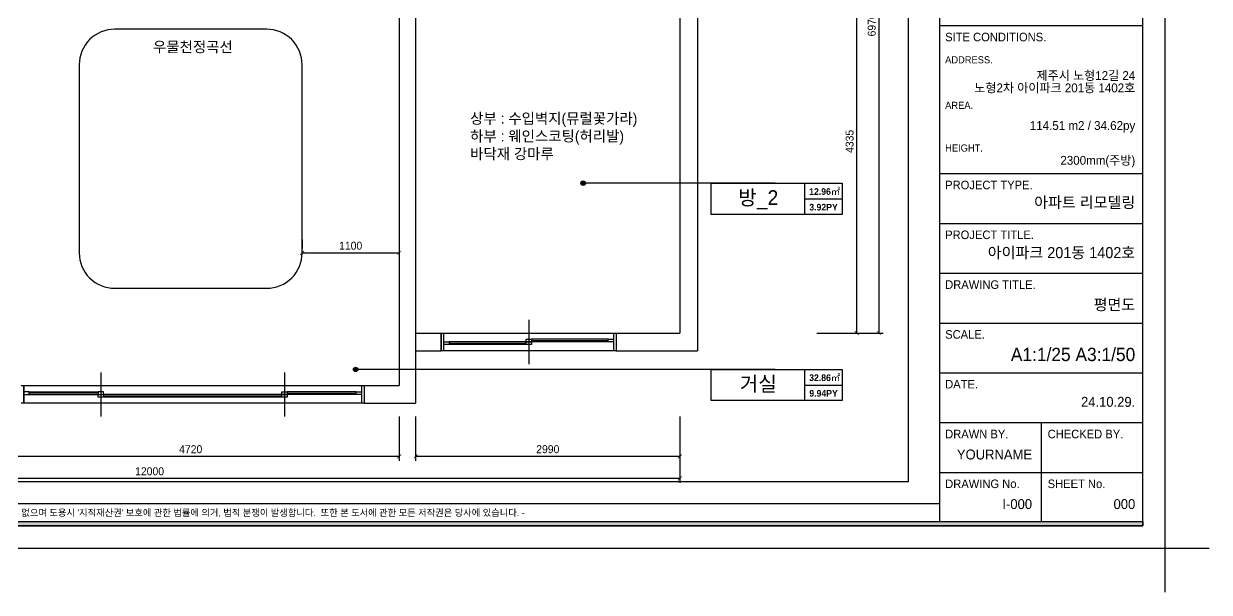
# Model space of a CAD drawing. Header units: millimetres. Extents: x 217202 to 745838, y -6815 to 171372.
# Drawn here: x 225789 to 239202, y 58422 to 64850 of the extents above; entities that cross this region are included whole.
import ezdxf
from ezdxf.enums import TextEntityAlignment as Align

# ---------------------------------------------------------------- set-up
doc = ezdxf.new("R2010")
doc.units = ezdxf.units.MM
doc.header["$PDMODE"] = 3
doc.layers.get('DEFPOINTS').update_dxf_attribs({"color": 248})
for name, color, linetype in [('0-ELC TEXT', 7, 'Continuous'), ('03-TEXT', 3, 'Continuous'), ('C-WALL1', 2, 'Continuous'), ('C-WP', 7, 'Continuous'), ('FORM(YOURNAME)-1', 1, 'Continuous'), ('FORM(YOURNAME)-11', 1, 'Continuous'), ('도면층4', 4, 'Continuous'), ('도면층5', 5, 'Continuous'), ('치수', 7, 'Continuous')]:
    doc.layers.add(name, color=color, linetype=linetype)
doc.styles.add('YOURNAME', font='HY울릉도M.TTF')
doc.styles.add('넥슨고딕', font='NEXONLv1GothicBold.ttf')
doc.styles.add('코레일둥고', font='Korail_Round_Gothic_Medium.ttf')
doc.dimstyles.new('YOURNAME-50', dxfattribs={"dimscale": 50, "dimtxt": 1.8, "dimasz": 0.9, "dimexe": 1, "dimexo": 3, "dimgap": 0.7, "dimtad": 1, "dimdec": 0, "dimzin": 0, "dimdsep": 46, "dimtxsty": 'YOURNAME', "dimblk": 'ARCHTICK', "dimcen": 0, "dimclrd": 1, "dimclre": 1, "dimclrt": 7, "dimadec": 0, "dimazin": 0, "dimtfac": 1, "dimtdec": 0, "dimtix": 1, "dimtmove": 2, "dimatfit": 3, "dimldrblk": 'ARCHTICK', "dimfxl": 1, "dimtolj": 1, "dimtzin": 0, "dimarcsym": 0})

# ---------------------------------------------------------------- blocks, each defined once
blk = doc.blocks.new('FORM-ELEVATION')
at = {"layer": 'FORM(YOURNAME)-11'}
h = blk.add_hatch(color=256, dxfattribs=at)
h.dxf.hatch_style = 1
h.paths.add_polyline_path([(-10309, 35708), (71691, 35708), (71691, 35508), (-10309, 35508)])
h.paths.add_polyline_path([(-10309, -21492), (71691, -21492), (71691, -21692), (-10309, -21692)])
at = {"layer": 'DEFPOINTS', "color": 158}
for p, q in [((62481, 35508), (62481, -21492)), ((62481, -20692), (-10309, -20692))]:
    blk.add_line(p, q, dxfattribs=at)
for points in [[(-10309, -21692), (71691, -21692), (71691, 35708), (-10309, 35708)], [(-8309, 33708), (61071, 33708), (61071, -19692), (-8309, -19692)]]:
    blk.add_lwpolyline(points, close=True, dxfattribs=at)
at = {"layer": 'DEFPOINTS', "color": 1}
blk.add_lwpolyline([(72691, -24692), (72691, -22692), (74691, -22692)], dxfattribs=at)
at = {"layer": 'FORM(YOURNAME)-11', "color": 14}
for p, q in [((62481, 937), (71691, 937)), ((62481, -5756), (71691, -5756)), ((62481, -8009), (71691, -8009)), ((62481, -10261), (71691, -10261)), ((62481, -12514), (71691, -12514)), ((62481, -14766), (71691, -14766)), ((62481, -17019), (71691, -17019)), ((67086, -17019), (67086, -21492)), ((62481, -19271), (71691, -19271))]:
    blk.add_line(p, q, dxfattribs=at)
at = {"layer": 'FORM(YOURNAME)-11', "color": 250}
blk.add_lwpolyline([(-11309, -22692), (72691, -22692), (72691, 36708), (-11309, 36708)], close=True, dxfattribs=at)
at = {"layer": 'FORM(YOURNAME)-11'}
blk.add_lwpolyline([(-10309, -21492), (71691, -21492), (71691, -21692), (-10309, -21692)], close=True, dxfattribs=at)
at = {"layer": 'FORM(YOURNAME)-11', "color": 14, "style": 'YOURNAME'}
for s, height, p in [('SITE CONDITIONS.', 386.14, (62739, 422)), ('PROJECT TYPE.', 386.14, (62739, -6271)), ('PROJECT TITLE.', 386.14, (62739, -8524)), ('DRAWING TITLE.', 386.14, (62739, -10776)), ('SCALE.', 386.1, (62739, -13029)), ('DATE.', 386.1, (62739, -15281)), ('DRAWN BY.', 386.1, (62739, -17534)), ('CHECKED BY.', 386.14, (67376, -17534)), ('DRAWING No.', 386.14, (62739, -19786)), ('SHEET No.', 386.1, (67376, -19786))]:
    blk.add_text(s, height=height, dxfattribs=at).set_placement(p, align=Align.MIDDLE_LEFT)
at = {"layer": 'FORM(YOURNAME)-11', "color": 251, "style": 'YOURNAME'}
for s, p in [('ADDRESS.', (62739, -608)), ('AREA.', (62739, -2667)), ('HEIGHT.', (62739, -4598))]:
    blk.add_text(s, height=321.8, dxfattribs=at).set_placement(p, align=Align.MIDDLE_LEFT)
at = {"layer": 'FORM(YOURNAME)-11', "color": 1, "style": 'YOURNAME'}
blk.add_text("- 본 도서는 어떠한 경우에도 무단으로 도용할 수 없으며 도용시 '지적재산권' 보호에 관한 법률에 의거, 법적 분쟁이 발생합니다.  또한 본 도서에 관한 모든 저작권은 당사에 있습니다. -", height=300, dxfattribs=at).set_placement((28146, -21092), align=Align.MIDDLE_CENTER)
at = {"layer": 'FORM(YOURNAME)-11', "color": 3, "style": 'YOURNAME'}
for tag, height, p in [('1', 450, (71041, -1219)), ('2', 450, (71041, -1863)), ('3', 450, (71041, -3150)), ('4', 450, (71041, -5081)), ('5', 515, (71041, -7398)), ('6', 515, (71041, -9650)), ('7', 515, (71041, -11903)), ('8', 515, (71041, -14155)), ('9', 515, (71041, -16408)), ('10', 515, (66791, -18596)), ('11', 515, (71041, -18660)), ('12', 515, (66791, -20848)), ('13', 515, (71041, -20848))]:
    blk.add_attdef(tag, text='', height=height, dxfattribs=at).set_placement(p, align=Align.MIDDLE_RIGHT)
blk = doc.blocks.new('_ArchTick')
at = {"color": 0, "linetype": 'ByBlock', "const_width": 0.15}
blk.add_lwpolyline([(-0.5, -0.5), (0.5, 0.5)], dxfattribs=at)
blk = doc.blocks.new('*D15')
at = {"layer": 'DEFPOINTS', "color": 0, "transparency": 16777216}
for p in [(234613, 68323), (234613, 61353), (235463, 61353)]:
    blk.add_point(p, dxfattribs=at)
at = {"layer": '치수', "color": 1, "lineweight": -2, "transparency": 16777216}
for p, q in [((234763, 68323), (235513, 68323)), ((235463, 68323), (235463, 61353)), ((234763, 61353), (235513, 61353))]:
    blk.add_line(p, q, dxfattribs=at)
at = {"layer": '치수', "color": 1, "lineweight": -2, "transparency": 16777216, "xscale": 45, "yscale": 45, "zscale": 45}
for p, rotation in [((235463, 68323), 90), ((235463, 61353), 270)]:
    blk.add_blockref('_ArchTick', p, dxfattribs=dict(at, rotation=rotation))
at = {"layer": '치수', "color": 7, "transparency": 16777216, "insert": (235383, 64838), "char_height": 90, "attachment_point": 5, "rotation": 90, "style": 'YOURNAME'}
blk.add_mtext('\\A1;6970', dxfattribs=at)
blk = doc.blocks.new('*D17')
at = {"layer": 'DEFPOINTS', "color": 0, "transparency": 16777216}
for p in [(234613, 65688), (235213, 65688), (234613, 61353)]:
    blk.add_point(p, dxfattribs=at)
at = {"layer": '치수', "color": 1, "lineweight": -2, "transparency": 16777216}
for p, q in [((234763, 65688), (235263, 65688)), ((235213, 61353), (235213, 65688)), ((234763, 61353), (235263, 61353))]:
    blk.add_line(p, q, dxfattribs=at)
at = {"layer": '치수', "color": 1, "lineweight": -2, "transparency": 16777216, "xscale": 45, "yscale": 45, "zscale": 45}
for p, rotation in [((235213, 65688), 90), ((235213, 61353), 270)]:
    blk.add_blockref('_ArchTick', p, dxfattribs=dict(at, rotation=rotation))
at = {"layer": '치수', "color": 7, "transparency": 16777216, "insert": (235133, 63520), "char_height": 90, "attachment_point": 5, "rotation": 90, "style": 'YOURNAME'}
blk.add_mtext('\\A1;4335', dxfattribs=at)
blk = doc.blocks.new('*D18')
at = {"layer": 'DEFPOINTS', "color": 0, "transparency": 16777216}
for p in [(221213, 60559), (233213, 60559), (221213, 59709)]:
    blk.add_point(p, dxfattribs=at)
at = {"layer": '치수', "color": 1, "lineweight": -2, "transparency": 16777216}
for p, q in [((221213, 60409), (221213, 59659)), ((233213, 60409), (233213, 59659)), ((233213, 59709), (221213, 59709))]:
    blk.add_line(p, q, dxfattribs=at)
at = {"layer": '치수', "color": 1, "lineweight": -2, "transparency": 16777216, "xscale": 45, "yscale": 45, "zscale": 45, "rotation": 180}
blk.add_blockref('_ArchTick', (221213, 59709), dxfattribs=at)
at = {"layer": '치수', "color": 1, "lineweight": -2, "transparency": 16777216, "xscale": 45, "yscale": 45, "zscale": 45}
blk.add_blockref('_ArchTick', (233213, 59709), dxfattribs=at)
at = {"layer": '치수', "color": 7, "transparency": 16777216, "insert": (227213, 59789), "char_height": 90, "attachment_point": 5, "style": 'YOURNAME'}
blk.add_mtext('\\A1;12000', dxfattribs=at)
blk = doc.blocks.new('*D19')
at = {"layer": 'DEFPOINTS', "color": 0, "transparency": 16777216}
for p in [(230223, 60559), (233213, 60559), (233213, 59959)]:
    blk.add_point(p, dxfattribs=at)
at = {"layer": '치수', "color": 1, "lineweight": -2, "transparency": 16777216}
for p, q in [((230223, 60409), (230223, 59909)), ((233213, 60409), (233213, 59909)), ((230223, 59959), (233213, 59959))]:
    blk.add_line(p, q, dxfattribs=at)
at = {"layer": '치수', "color": 1, "lineweight": -2, "transparency": 16777216, "xscale": 45, "yscale": 45, "zscale": 45, "rotation": 180}
blk.add_blockref('_ArchTick', (230223, 59959), dxfattribs=at)
at = {"layer": '치수', "color": 1, "lineweight": -2, "transparency": 16777216, "xscale": 45, "yscale": 45, "zscale": 45}
blk.add_blockref('_ArchTick', (233213, 59959), dxfattribs=at)
at = {"layer": '치수', "color": 7, "transparency": 16777216, "insert": (231718, 60039), "char_height": 90, "attachment_point": 5, "style": 'YOURNAME'}
blk.add_mtext('\\A1;2990', dxfattribs=at)
blk = doc.blocks.new('*D21')
at = {"layer": 'DEFPOINTS', "color": 0, "transparency": 16777216}
for p in [(225318, 60559), (230038, 60559), (230038, 59959)]:
    blk.add_point(p, dxfattribs=at)
at = {"layer": '치수', "color": 1, "lineweight": -2, "transparency": 16777216}
for p, q in [((225318, 60409), (225318, 59909)), ((230038, 60409), (230038, 59909)), ((225318, 59959), (230038, 59959))]:
    blk.add_line(p, q, dxfattribs=at)
at = {"layer": '치수', "color": 1, "lineweight": -2, "transparency": 16777216, "xscale": 45, "yscale": 45, "zscale": 45, "rotation": 180}
blk.add_blockref('_ArchTick', (225318, 59959), dxfattribs=at)
at = {"layer": '치수', "color": 1, "lineweight": -2, "transparency": 16777216, "xscale": 45, "yscale": 45, "zscale": 45}
blk.add_blockref('_ArchTick', (230038, 59959), dxfattribs=at)
at = {"layer": '치수', "color": 7, "transparency": 16777216, "insert": (227678, 60039), "char_height": 90, "attachment_point": 5, "style": 'YOURNAME'}
blk.add_mtext('\\A1;4720', dxfattribs=at)
blk = doc.blocks.new('*D27')
at = {"layer": 'DEFPOINTS', "color": 0, "transparency": 16777216}
for p in [(228938, 62259), (230038, 62259), (230038, 62259)]:
    blk.add_point(p, dxfattribs=at)
at = {"layer": '치수', "color": 1, "lineweight": -2, "transparency": 16777216}
for p, q in [((228938, 62409), (228938, 62309)), ((230038, 62409), (230038, 62309)), ((228938, 62259), (230038, 62259))]:
    blk.add_line(p, q, dxfattribs=at)
at = {"layer": '치수', "color": 1, "lineweight": -2, "transparency": 16777216, "xscale": 45, "yscale": 45, "zscale": 45, "rotation": 180}
blk.add_blockref('_ArchTick', (228938, 62259), dxfattribs=at)
at = {"layer": '치수', "color": 1, "lineweight": -2, "transparency": 16777216, "xscale": 45, "yscale": 45, "zscale": 45}
blk.add_blockref('_ArchTick', (230038, 62259), dxfattribs=at)
at = {"layer": '치수', "color": 7, "transparency": 16777216, "insert": (229488, 62340), "char_height": 90, "attachment_point": 5, "style": 'YOURNAME'}
blk.add_mtext('\\A1;1100', dxfattribs=at)

msp = doc.modelspace()

# ---------------------------------------------------------------- hatches: boundary and pattern name
at = {"layer": '0-ELC TEXT'}
h = msp.add_hatch(color=256, dxfattribs=at)
h.dxf.hatch_style = 1
edge = h.paths.add_edge_path()
edge.add_arc((232118.2, 63047.4), 25, 270, 630, ccw=False)
h = msp.add_hatch(color=256, dxfattribs=at)
h.dxf.hatch_style = 1
edge = h.paths.add_edge_path()
edge.add_arc((232118.2, 63047.4), 25, 270, 630, ccw=False)
h = msp.add_hatch(color=256, dxfattribs=at)
h.dxf.hatch_style = 1
edge = h.paths.add_edge_path()
edge.add_arc((229544.1, 60942.1), 25, 270, 630, ccw=False)
h = msp.add_hatch(color=256, dxfattribs=at)
h.dxf.hatch_style = 1
edge = h.paths.add_edge_path()
edge.add_arc((229544.1, 60942.1), 25, 270, 630, ccw=False)

# ---------------------------------------------------------------- linework, layer by layer
for p, q in [((234292.2, 63047.4), (232118.2, 63047.4)), ((234624.9, 62693.6), (234624.9, 63047.4)), ((234624.9, 62870.5), (235049.6, 62870.5)), ((234292.2, 60942.1), (229544.1, 60942.1)), ((234624.9, 60588.4), (234624.9, 60942.1)), ((234624.9, 60765.3), (235049.6, 60765.3))]:
    msp.add_line(p, q, dxfattribs=at)
for points in [[(233567.7, 63047.4), (235049.6, 63047.4), (235049.6, 62693.6), (233567.7, 62693.6)], [(233567.7, 60942.1), (235049.6, 60942.1), (235049.6, 60588.4), (233567.7, 60588.4)]]:
    msp.add_lwpolyline(points, close=True, dxfattribs=at)
for centre in [(232118.2, 63047.4), (232118.2, 63047.4), (229544.1, 60942.1), (229544.1, 60942.1)]:
    msp.add_circle(centre, 25, dxfattribs=at)
at = {"layer": 'C-WALL1'}
for p, q in [((233412.8, 68522.6), (233412.8, 61152.6)), ((230037.8, 65887.6), (230037.8, 60758.6)), ((230222.8, 65887.6), (230222.8, 60558.6)), ((233212.8, 65687.6), (233212.8, 61352.6)), ((230222.8, 61352.6), (230512.8, 61352.6)), ((230512.8, 61352.6), (230512.8, 61152.6)), ((232492.8, 61352.6), (233212.8, 61352.6)), ((232492.8, 61352.6), (232492.8, 61152.6)), ((230222.8, 61152.6), (230512.8, 61152.6)), ((232492.8, 61152.6), (233412.8, 61152.6)), ((229639.8, 60758.6), (229639.8, 60558.6)), ((229639.8, 60758.6), (230037.8, 60758.6)), ((229639.8, 60558.6), (230222.8, 60558.6))]:
    msp.add_line(p, q, dxfattribs=at)
at = {"layer": 'C-WP'}
msp.add_lwpolyline([(226817.8, 61858.6), (228537.8, 61858.6, 0.4142136), (228937.8, 62258.6), (228937.8, 64387.6, 0.4142136), (228537.8, 64787.6), (226817.8, 64787.6, 0.4142136), (226417.8, 64387.6), (226417.8, 62258.6, 0.4142136)], format="xyb", close=True, dxfattribs=at)
at = {"layer": '도면층4'}
for p, q in [((231502.8, 61502.6), (231502.8, 61002.6)), ((230512.8, 61352.6), (232492.8, 61352.6)), ((230512.8, 61152.6), (230512.8, 61352.6)), ((230542.8, 61152.6), (230542.8, 61352.6)), ((232462.8, 61352.6), (232462.8, 61152.6)), ((232492.8, 61352.6), (232492.8, 61152.6)), ((230602.8, 61237.6), (231472.8, 61237.6)), ((231532.8, 61267.6), (232402.8, 61267.6)), ((232492.8, 61152.6), (230512.8, 61152.6)), ((226659.8, 60908.6), (226659.8, 60408.6)), ((228739.8, 60908.6), (228739.8, 60408.6)), ((225759.8, 60758.6), (229639.8, 60758.6)), ((225789.8, 60558.6), (225789.8, 60758.6)), ((225789.8, 60758.6), (225789.8, 60558.6)), ((226629.8, 60673.6), (225849.8, 60673.6)), ((226689.8, 60643.6), (228709.8, 60643.6)), ((228769.8, 60673.6), (229549.8, 60673.6)), ((229609.8, 60758.6), (229609.8, 60558.6)), ((229639.8, 60758.6), (229639.8, 60558.6)), ((229639.8, 60558.6), (225759.8, 60558.6))]:
    msp.add_line(p, q, dxfattribs=at)
for points in [[(230542.8, 61222.6), (230542.8, 61252.6), (230602.8, 61252.6), (230602.8, 61222.6)], [(231472.8, 61252.6), (231472.8, 61282.6), (231532.8, 61282.6), (231532.8, 61252.6)], [(231472.8, 61222.6), (231472.8, 61252.6), (231532.8, 61252.6), (231532.8, 61222.6)], [(232402.8, 61252.6), (232402.8, 61282.6), (232462.8, 61282.6), (232462.8, 61252.6)], [(225849.8, 60658.6), (225849.8, 60688.6), (225789.8, 60688.6), (225789.8, 60658.6)], [(226689.8, 60658.6), (226689.8, 60688.6), (226629.8, 60688.6), (226629.8, 60658.6)], [(226629.8, 60628.6), (226629.8, 60658.6), (226689.8, 60658.6), (226689.8, 60628.6)], [(228709.8, 60658.6), (228709.8, 60688.6), (228769.8, 60688.6), (228769.8, 60658.6)], [(228709.8, 60628.6), (228709.8, 60658.6), (228769.8, 60658.6), (228769.8, 60628.6)], [(229549.8, 60658.6), (229549.8, 60688.6), (229609.8, 60688.6), (229609.8, 60658.6)]]:
    msp.add_lwpolyline(points, close=True, dxfattribs=at)
at = {"layer": '도면층5'}
for p, q in [((231472.8, 61252.6), (230602.8, 61252.6)), ((231472.8, 61222.6), (230602.8, 61222.6)), ((232402.8, 61282.6), (231532.8, 61282.6)), ((232402.8, 61252.6), (231532.8, 61252.6)), ((225849.8, 60688.6), (226629.8, 60688.6)), ((225849.8, 60658.6), (226629.8, 60658.6)), ((228709.8, 60658.6), (226689.8, 60658.6)), ((228709.8, 60628.6), (226689.8, 60628.6)), ((229549.8, 60688.6), (228769.8, 60688.6)), ((229549.8, 60658.6), (228769.8, 60658.6))]:
    msp.add_line(p, q, dxfattribs=at)

# ---------------------------------------------------------------- block references
at = {"layer": 'FORM(YOURNAME)-1'}
ref = msp.add_blockref('FORM-ELEVATION', (220529, 64594.8), dxfattribs=dict(at, xscale=0.2500000000000001, yscale=0.2500000000000001, zscale=0.2500000000000001))
ref.add_attrib('12', 'I-000', dxfattribs={"layer": 'FORM(YOURNAME)-11', "color": 3, "height": 112.5, "style": 'YOURNAME'}).set_placement((237196.8, 59419.2), align=Align.MIDDLE_RIGHT)
ref.add_attrib('13', '000', dxfattribs={"layer": 'FORM(YOURNAME)-11', "color": 3, "height": 112.5, "style": 'YOURNAME'}).set_placement((238364.2, 59419.2), align=Align.MIDDLE_RIGHT)
ref.add_attrib('10', 'YOURNAME', dxfattribs={"layer": 'FORM(YOURNAME)-11', "color": 3, "height": 112.5, "style": 'YOURNAME'}).set_placement((237196.8, 59979.8), align=Align.MIDDLE_RIGHT)
ref.add_attrib('9', '24.10.29.', dxfattribs={"layer": 'FORM(YOURNAME)-11', "color": 3, "height": 112.5, "style": 'YOURNAME'}).set_placement((238364.2, 60575), align=Align.MIDDLE_RIGHT)
ref.add_attrib('8', 'A1:1/25 A3:1/50', dxfattribs={"layer": 'FORM(YOURNAME)-11', "color": 3, "height": 150, "style": 'YOURNAME'}).set_placement((238364.2, 61110.8), align=Align.MIDDLE_RIGHT)
ref.add_attrib('7', '평면도', dxfattribs={"layer": 'FORM(YOURNAME)-11', "color": 3, "height": 125, "style": 'YOURNAME'}).set_placement((238364.2, 61674.6), align=Align.MIDDLE_RIGHT)
ref.add_attrib('6', '아이파크 201동 1402호', dxfattribs={"layer": 'FORM(YOURNAME)-11', "color": 3, "height": 125, "style": 'YOURNAME'}).set_placement((238364.2, 62262.5), align=Align.MIDDLE_RIGHT)
ref.add_attrib('5', '아파트 리모델링', dxfattribs={"layer": 'FORM(YOURNAME)-11', "color": 3, "height": 125, "style": 'YOURNAME'}).set_placement((238364.2, 62829.8), align=Align.MIDDLE_RIGHT)
ref.add_attrib('1', '제주시 노형12길 24', dxfattribs={"layer": 'FORM(YOURNAME)-11', "color": 3, "height": 100, "style": 'YOURNAME'}).set_placement((238364.2, 64264.4), align=Align.MIDDLE_RIGHT)
ref.add_attrib('2', '노형2차 아이파크 201동 1402호', dxfattribs={"layer": 'FORM(YOURNAME)-11', "color": 3, "height": 100, "style": 'YOURNAME'}).set_placement((238364.2, 64125), align=Align.MIDDLE_RIGHT)
ref.add_attrib('3', '114.51 m2 / 34.62py', dxfattribs={"layer": 'FORM(YOURNAME)-11', "color": 3, "height": 100, "style": 'YOURNAME'}).set_placement((238364.2, 63699.5), align=Align.MIDDLE_RIGHT)
ref.add_attrib('4', '2300mm(주방)', dxfattribs={"layer": 'FORM(YOURNAME)-11', "color": 3, "height": 100, "style": 'YOURNAME'}).set_placement((238364.2, 63305.8), align=Align.MIDDLE_RIGHT)

# ---------------------------------------------------------------- texts
at = {"layer": '0-ELC TEXT', "char_height": 120, "attachment_point": 1, "style": '코레일둥고'}
for s, insert in [('우물천정곡선', (227251, 64649)), ('상부 : 수입벽지(뮤럴꽃가라)\\P하부 : 웨인스코팅(허리발)\\P바닥재 강마루', (230839.3, 63839.8))]:
    msp.add_mtext_dynamic_manual_height_columns(s, width=2440.606, gutter_width=6677.1, heights=[0], dxfattribs=dict(at, insert=insert))
at = {"layer": '03-TEXT'}
for s, height, style, p in [('방_2', 166.67, '코레일둥고', (234099.6, 62801.1)), ('12.96㎡', 75, '넥슨고딕', (234850.6, 62915.6)), ('3.92PY', 75, '넥슨고딕', (234837.8, 62738.7)), ('32.86㎡', 75, '넥슨고딕', (234850.6, 60810.3)), ('거실', 166.67, '코레일둥고', (234099.6, 60695.8)), ('9.94PY', 75, '넥슨고딕', (234837.8, 60633.5))]:
    msp.add_text(s, height=height, dxfattribs=dict(at, style=style)).set_placement(p, align=Align.CENTER)

# ---------------------------------------------------------------- dimensions: what is measured, and where the dimension line sits
at = {"layer": '치수'}
for base, p1, p2, angle, picture, middle in [((235462.8, 61352.6), (234612.8, 68322.6), (234612.8, 61352.6), 270, '*D15', (235382.8, 64837.6)), ((235212.8, 65687.6), (234612.8, 61352.6), (234612.8, 65687.6), 270, '*D17', (235132.8, 63520.1)), ((221212.8, 59708.6), (233212.8, 60558.6), (221212.8, 60558.6), 180, '*D18', (227212.8, 59788.6)), ((230037.8, 59958.6), (225317.8, 60558.6), (230037.8, 60558.6), 180, '*D21', (227677.8, 60038.6)), ((233212.8, 59958.6), (230222.8, 60558.6), (233212.8, 60558.6), 180, '*D19', (231717.8, 60038.6))]:
    dim = msp.add_linear_dim(base=base, p1=p1, p2=p2, angle=angle, dimstyle='YOURNAME-50', override={"dimfxl": 1.25, "dimarcsym": 2}, dxfattribs=at)
    dim.commit()
    dim.dimension.update_dxf_attribs({"geometry": picture, "text_midpoint": middle})
dim = msp.add_linear_dim(base=(230037.8, 62258.6), p1=(228937.8, 62258.6), p2=(230037.8, 62258.6), dimstyle='YOURNAME-50', override={"dimfxl": 1.25, "dimarcsym": 2}, dxfattribs=at)
dim.commit()
dim.dimension.update_dxf_attribs({"geometry": '*D27', "text_midpoint": (229487.8, 62340.4)})

doc.saveas('drawing.dxf')
